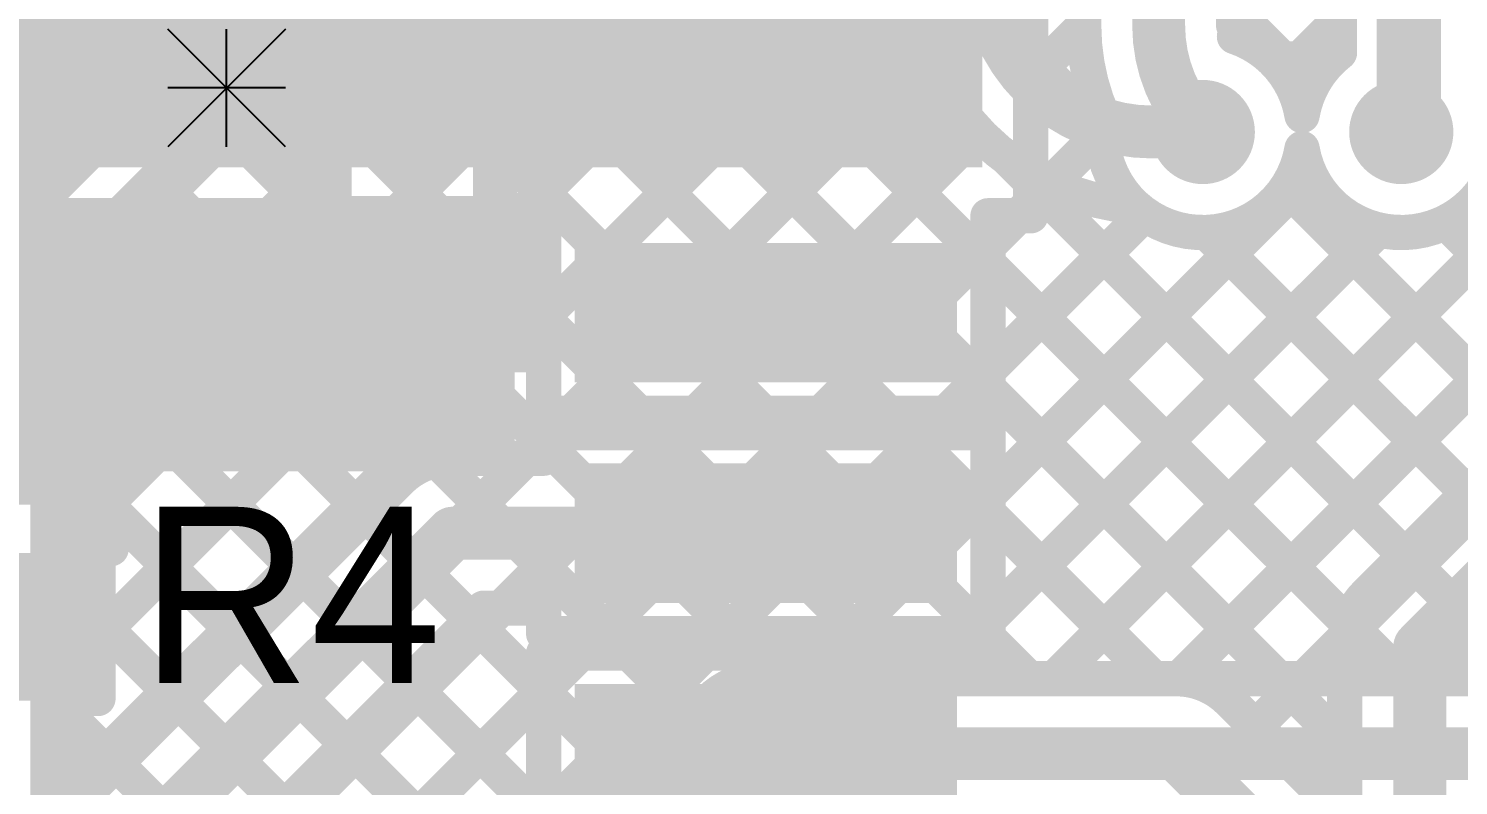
# Model space of a CAD drawing. Header units: millimetres. Extents: x 1.22 to 4.12, y 1.17 to 3.21.
# Drawn here: x 1.9058 to 2.23, y 2.4818 to 2.6535 of the extents above; entities that cross this region are included whole.
import ezdxf

# ---------------------------------------------------------------- set-up
doc = ezdxf.new("R2010")
doc.units = ezdxf.units.MM
doc.header["$MEASUREMENT"] = 0
for name, color, linetype in [('BottomLayer', 5, 'Continuous'), ('MultiLayer', 9, 'Continuous'), ('TopLayer', 1, 'Continuous'), ('TopOverlay', 2, 'Continuous'), ('TopPaste', 8, 'Continuous'), ('TopSolder', 216, 'Continuous'), ('ViaHoleLayer', 16, 'Continuous')]:
    doc.layers.add(name, color=color, linetype=linetype)

# ---------------------------------------------------------------- blocks, each defined once
blk = doc.blocks.new('ATTINY1616_SFR_19')
at = {"layer": 'TopLayer'}
for points in [[(-0.22244, 0.21319), (-0.1437, 0.21319), (-0.22244, 0.23681), (-0.1437, 0.23681)], [(-0.22244, 0.16319), (-0.1437, 0.16319), (-0.22244, 0.18681), (-0.1437, 0.18681)], [(-0.22244, 0.11319), (-0.1437, 0.11319), (-0.22244, 0.13681), (-0.1437, 0.13681)], [(-0.22244, 0.06319), (-0.1437, 0.06319), (-0.22244, 0.08681), (-0.1437, 0.08681)]]:
    blk.add_solid(points, dxfattribs=at)
at = {"layer": 'TopPaste'}
for points in [[(-0.22244, 0.21319), (-0.1437, 0.21319), (-0.22244, 0.23681), (-0.1437, 0.23681)], [(-0.22244, 0.16319), (-0.1437, 0.16319), (-0.22244, 0.18681), (-0.1437, 0.18681)], [(-0.22244, 0.11319), (-0.1437, 0.11319), (-0.22244, 0.13681), (-0.1437, 0.13681)], [(-0.22244, 0.06319), (-0.1437, 0.06319), (-0.22244, 0.08681), (-0.1437, 0.08681)]]:
    blk.add_solid(points, dxfattribs=at)
at = {"layer": 'TopSolder'}
for points in [[(-0.22644, 0.20919), (-0.1397, 0.20919), (-0.22644, 0.24081), (-0.1397, 0.24081)], [(-0.22644, 0.15919), (-0.1397, 0.15919), (-0.22644, 0.19081), (-0.1397, 0.19081)], [(-0.22644, 0.10919), (-0.1397, 0.10919), (-0.22644, 0.14081), (-0.1397, 0.14081)], [(-0.22644, 0.05919), (-0.1397, 0.05919), (-0.22644, 0.09081), (-0.1397, 0.09081)]]:
    blk.add_solid(points, dxfattribs=at)
blk = doc.blocks.new('R__0402_31')
at = {"layer": 'TopLayer'}
for points in [[(-0.0095, -0.0125), (-0.0095, 0.0125), (-0.0275, -0.0125), (-0.0275, 0.0125)], [(0.0275, -0.0125), (0.0275, 0.0125), (0.0095, -0.0125), (0.0095, 0.0125)]]:
    blk.add_solid(points, dxfattribs=at)
at = {"layer": 'TopOverlay', "const_width": 0.01}
for points in [[(-0.034, -0.019), (-0.034, 0.019)], [(0.034, 0.019), (-0.034, 0.019)], [(0.034, -0.019), (0.034, 0.019)], [(0.034, -0.019), (-0.034, -0.019)]]:
    blk.add_lwpolyline(points, dxfattribs=at)
at = {"layer": 'TopOverlay', "const_width": 0.005}
for points in [[(-0.0365, 0.019, 1), (-0.0315, 0.019, 1)], [(-0.0365, 0.019, 1), (-0.0315, 0.019, 1)], [(0.0315, 0.019, 1), (0.0365, 0.019, 1)], [(0.0315, 0.019, 1), (0.0365, 0.019, 1)], [(-0.0365, -0.019, 1), (-0.0315, -0.019, 1)], [(-0.0365, -0.019, 1), (-0.0315, -0.019, 1)], [(0.0315, -0.019, 1), (0.0365, -0.019, 1)], [(0.0315, -0.019, 1), (0.0365, -0.019, 1)]]:
    blk.add_lwpolyline(points, format="xyb", close=True, dxfattribs=at)
at = {"layer": 'TopPaste'}
for points in [[(-0.0095, -0.0125), (-0.0095, 0.0125), (-0.0275, -0.0125), (-0.0275, 0.0125)], [(0.0275, -0.0125), (0.0275, 0.0125), (0.0095, -0.0125), (0.0095, 0.0125)]]:
    blk.add_solid(points, dxfattribs=at)
at = {"layer": 'TopSolder'}
for points in [[(-0.0055, -0.0165), (-0.0055, 0.0165), (-0.0315, -0.0165), (-0.0315, 0.0165)], [(0.0315, -0.0165), (0.0315, 0.0165), (0.0055, -0.0165), (0.0055, 0.0165)]]:
    blk.add_solid(points, dxfattribs=at)
blk = doc.blocks.new('C__0402_37')
at = {"layer": 'TopLayer'}
for points in [[(-0.0095, -0.0125), (-0.0095, 0.0125), (-0.0275, -0.0125), (-0.0275, 0.0125)], [(0.0275, -0.0125), (0.0275, 0.0125), (0.0095, -0.0125), (0.0095, 0.0125)]]:
    blk.add_solid(points, dxfattribs=at)
at = {"layer": 'TopOverlay', "const_width": 0.01}
for points in [[(0.034, 0.0185), (-0.034, 0.0185)], [(-0.034, -0.019), (-0.034, 0.0185)], [(0.034, -0.019), (0.034, 0.0185)], [(0.034, -0.019), (-0.034, -0.019)]]:
    blk.add_lwpolyline(points, dxfattribs=at)
at = {"layer": 'TopOverlay', "const_width": 0.005}
for points in [[(-0.0365, 0.0185, 1), (-0.0315, 0.0185, 1)], [(-0.0365, 0.0185, 1), (-0.0315, 0.0185, 1)], [(0.0315, 0.0185, 1), (0.0365, 0.0185, 1)], [(0.0315, 0.0185, 1), (0.0365, 0.0185, 1)], [(-0.0365, -0.019, 1), (-0.0315, -0.019, 1)], [(-0.0365, -0.019, 1), (-0.0315, -0.019, 1)], [(0.0315, -0.019, 1), (0.0365, -0.019, 1)], [(0.0315, -0.019, 1), (0.0365, -0.019, 1)]]:
    blk.add_lwpolyline(points, format="xyb", close=True, dxfattribs=at)
at = {"layer": 'TopPaste'}
for points in [[(-0.0095, -0.0125), (-0.0095, 0.0125), (-0.0275, -0.0125), (-0.0275, 0.0125)], [(0.0275, -0.0125), (0.0275, 0.0125), (0.0095, -0.0125), (0.0095, 0.0125)]]:
    blk.add_solid(points, dxfattribs=at)
at = {"layer": 'TopSolder'}
for points in [[(-0.0055, -0.0165), (-0.0055, 0.0165), (-0.0315, -0.0165), (-0.0315, 0.0165)], [(0.0315, -0.0165), (0.0315, 0.0165), (0.0055, -0.0165), (0.0055, 0.0165)]]:
    blk.add_solid(points, dxfattribs=at)

msp = doc.modelspace()

# ---------------------------------------------------------------- linework, layer by layer
at = {"layer": 'BottomLayer'}
for points, const_width in [([(2.21739, 2.63095), (2.21739, 2.69697)], 0.012), ([(1.91019, 2.56072), (1.99606, 2.6466)], 0.008), ([(1.91019, 2.53244), (2.02434, 2.6466)], 0.008), ([(1.91019, 2.50416), (2.05263, 2.6466)], 0.008), ([(1.91019, 2.58901), (1.96778, 2.6466)], 0.008), ([(1.91019, 2.47587), (2.08091, 2.6466)], 0.008), ([(1.91019, 2.44759), (2.1092, 2.6466)], 0.008), ([(1.93897, 2.6466), (1.95443, 2.6466)], 0.008), ([(1.95443, 2.6466), (1.96068, 2.6466)], 0.008), ([(1.95443, 2.6466), (1.96068, 2.6466)], 0.008), ([(1.96068, 2.6466), (2.00167, 2.6466)], 0.008), ([(1.96374, 2.6466), (2.10434, 2.506)], 0.008), ([(1.99202, 2.6466), (2.13262, 2.506)], 0.008), ([(2.00167, 2.6466), (2.00792, 2.6466)], 0.008), ([(2.00167, 2.6466), (2.00792, 2.6466)], 0.008), ([(2.00792, 2.6466), (2.04891, 2.6466)], 0.008), ([(2.02031, 2.6466), (2.16091, 2.506)], 0.008), ([(2.04859, 2.6466), (2.18919, 2.506)], 0.008), ([(2.04891, 2.6466), (2.05517, 2.6466)], 0.008), ([(2.04891, 2.6466), (2.05517, 2.6466)], 0.008), ([(2.05517, 2.6466), (2.09616, 2.6466)], 0.008), ([(2.07688, 2.6466), (2.21747, 2.506)], 0.008), ([(2.09616, 2.6466), (2.10241, 2.6466)], 0.008), ([(2.09616, 2.6466), (2.10241, 2.6466)], 0.008), ([(2.10241, 2.6466), (2.11016, 2.6466)], 0.008), ([(2.10516, 2.6466), (2.11682, 2.63494)], 0.008), ([(2.19001, 2.6466), (2.19653, 2.64008)], 0.008), ([(2.19062, 2.64317), (2.19405, 2.6466)], 0.008), ([(2.19065, 2.6466), (2.1969, 2.6466)], 0.008), ([(2.19065, 2.6466), (2.1969, 2.6466)], 0.008), ([(2.19487, 2.506), (2.33547, 2.6466)], 0.008), ([(2.1969, 2.6466), (2.20039, 2.6466)], 0.008), ([(2.22316, 2.506), (2.36376, 2.6466)], 0.008), ([(1.88669, 2.60469), (1.918, 2.636)], 0.025), ([(1.94094, 2.64112), (2.07605, 2.506)], 0.008), ([(2.16056, 2.63), (2.172, 2.63)], 0.012), ([(1.91019, 2.4193), (2.12093, 2.63005)], 0.008), ([(2.12792, 2.62384), (2.24576, 2.506)], 0.008), ([(1.91019, 2.59495), (1.93462, 2.61938)], 0.008), ([(1.9345, 2.61927), (2.05647, 2.4973)], 0.008), ([(2.08174, 2.506), (2.19625, 2.62052)], 0.008), ([(1.91019, 2.39102), (2.13735, 2.61818)], 0.008), ([(2.19098, 2.61735), (2.31664, 2.49168)], 0.008), ([(2.1383, 2.506), (2.24738, 2.61508)], 0.008), ([(1.91019, 2.36273), (2.15883, 2.61138)], 0.008), ([(2.22708, 2.60954), (2.33078, 2.50583)], 0.008), ([(2.11002, 2.506), (2.21181, 2.60779)], 0.008), ([(2.16659, 2.506), (2.26803, 2.60744)], 0.008), ([(2.17284, 2.6072), (2.27069, 2.50935)], 0.008), ([(1.92036, 2.60513), (2.04233, 2.48316)], 0.008), ([(1.91019, 2.35923), (1.91019, 2.59495)], 0.008), ([(1.91019, 2.58701), (2.02818, 2.46902)], 0.008), ([(1.91019, 2.55873), (2.01404, 2.45487)], 0.008), ([(1.91019, 2.53045), (1.9999, 2.44073)], 0.008), ([(2.07221, 2.506), (2.26579, 2.506)], 0.008), ([(1.91019, 2.50216), (1.98576, 2.42659)], 0.008), ([(1.92473, 2.36557), (2.06017, 2.501)], 0.008), ([(1.926, 2.34279), (2.07221, 2.489)], 0.012), ([(2.07221, 2.489), (2.281, 2.489)], 0.012)]:
    msp.add_lwpolyline(points, dxfattribs=dict(at, const_width=const_width))
for points, const_width in [([(2.134, 2.641, -0.198912), (2.12291, 2.66778)], 0.012), ([(1.93897, 2.6466, -0.117508), (1.9415, 2.636)], 0.008), ([(2.12198, 2.62898, -0.097573), (2.11016, 2.6466)], 0.008), ([(2.18765, 2.6466, -0.163837), (2.1945, 2.63375)], 0.008), ([(2.1945, 2.63375, -0.148608), (2.20039, 2.64564)], 0.008), ([(2.16056, 2.63, -0.198912), (2.134, 2.641)], 0.012), ([(1.9415, 2.636, -0.198912), (1.93462, 2.61938)], 0.008), ([(2.21739, 2.63095, -0.198912), (2.217, 2.63)], 0.012), ([(2.15663, 2.61314, -0.180275), (2.12198, 2.62898)], 0.008), ([(2.23981, 2.63, -0.920579), (2.1945, 2.62625)], 0.008), ([(2.1945, 2.62625, -0.594204), (2.15663, 2.61314)], 0.008), ([(2.06017, 2.501, -0.199327), (2.07221, 2.506)], 0.008), ([(2.06019, 2.50102, -0.198912), (2.07221, 2.506)], 0.008)]:
    msp.add_lwpolyline(points, format="xyb", dxfattribs=dict(at, const_width=const_width))
for points, const_width in [([(1.93697, 2.6466, 1), (1.94097, 2.6466, 1)], 0.004), ([(1.93697, 2.6466, 1), (1.94097, 2.6466, 1)], 0.004), ([(1.95243, 2.6466, 1), (1.95643, 2.6466, 1)], 0.004), ([(1.95243, 2.6466, 1), (1.95643, 2.6466, 1)], 0.004), ([(1.95243, 2.6466, 1), (1.95643, 2.6466, 1)], 0.004), ([(1.95868, 2.6466, 1), (1.96268, 2.6466, 1)], 0.004), ([(1.95868, 2.6466, 1), (1.96268, 2.6466, 1)], 0.004), ([(1.95868, 2.6466, 1), (1.96268, 2.6466, 1)], 0.004), ([(1.96174, 2.6466, 1), (1.96574, 2.6466, 1)], 0.004), ([(1.96578, 2.6466, 1), (1.96978, 2.6466, 1)], 0.004), ([(1.99002, 2.6466, 1), (1.99402, 2.6466, 1)], 0.004), ([(1.99406, 2.6466, 1), (1.99806, 2.6466, 1)], 0.004), ([(1.99967, 2.6466, 1), (2.00367, 2.6466, 1)], 0.004), ([(1.99967, 2.6466, 1), (2.00367, 2.6466, 1)], 0.004), ([(1.99967, 2.6466, 1), (2.00367, 2.6466, 1)], 0.004), ([(2.00592, 2.6466, 1), (2.00992, 2.6466, 1)], 0.004), ([(2.00592, 2.6466, 1), (2.00992, 2.6466, 1)], 0.004), ([(2.00592, 2.6466, 1), (2.00992, 2.6466, 1)], 0.004), ([(2.01831, 2.6466, 1), (2.02231, 2.6466, 1)], 0.004), ([(2.02234, 2.6466, 1), (2.02634, 2.6466, 1)], 0.004), ([(2.04659, 2.6466, 1), (2.05059, 2.6466, 1)], 0.004), ([(2.04691, 2.6466, 1), (2.05091, 2.6466, 1)], 0.004), ([(2.04691, 2.6466, 1), (2.05091, 2.6466, 1)], 0.004), ([(2.04691, 2.6466, 1), (2.05091, 2.6466, 1)], 0.004), ([(2.05063, 2.6466, 1), (2.05463, 2.6466, 1)], 0.004), ([(2.05317, 2.6466, 1), (2.05717, 2.6466, 1)], 0.004), ([(2.05317, 2.6466, 1), (2.05717, 2.6466, 1)], 0.004), ([(2.05317, 2.6466, 1), (2.05717, 2.6466, 1)], 0.004), ([(2.07488, 2.6466, 1), (2.07888, 2.6466, 1)], 0.004), ([(2.07891, 2.6466, 1), (2.08291, 2.6466, 1)], 0.004), ([(2.09416, 2.6466, 1), (2.09816, 2.6466, 1)], 0.004), ([(2.09416, 2.6466, 1), (2.09816, 2.6466, 1)], 0.004), ([(2.09416, 2.6466, 1), (2.09816, 2.6466, 1)], 0.004), ([(2.10041, 2.6466, 1), (2.10441, 2.6466, 1)], 0.004), ([(2.10041, 2.6466, 1), (2.10441, 2.6466, 1)], 0.004), ([(2.10041, 2.6466, 1), (2.10441, 2.6466, 1)], 0.004), ([(2.10316, 2.6466, 1), (2.10716, 2.6466, 1)], 0.004), ([(2.1072, 2.6466, 1), (2.1112, 2.6466, 1)], 0.004), ([(2.10816, 2.6466, 1), (2.11216, 2.6466, 1)], 0.004), ([(2.10816, 2.6466, 1), (2.11216, 2.6466, 1)], 0.004), ([(2.18565, 2.6466, 1), (2.18965, 2.6466, 1)], 0.004), ([(2.18801, 2.6466, 1), (2.19201, 2.6466, 1)], 0.004), ([(2.18865, 2.6466, 1), (2.19265, 2.6466, 1)], 0.004), ([(2.18865, 2.6466, 1), (2.19265, 2.6466, 1)], 0.004), ([(2.19205, 2.6466, 1), (2.19605, 2.6466, 1)], 0.004), ([(2.1949, 2.6466, 1), (2.1989, 2.6466, 1)], 0.004), ([(2.1949, 2.6466, 1), (2.1989, 2.6466, 1)], 0.004), ([(2.1949, 2.6466, 1), (2.1989, 2.6466, 1)], 0.004), ([(2.19839, 2.6466, 1), (2.20239, 2.6466, 1)], 0.004), ([(2.19839, 2.64564, 1), (2.20239, 2.64564, 1)], 0.004), ([(1.91175, 2.636, 1), (1.92425, 2.636, 1)], 0.0125), ([(1.91209, 2.636, 1), (1.92391, 2.636, 1)], 0.01181), ([(2.131, 2.641, 1), (2.137, 2.641, 1)], 0.006), ([(2.131, 2.641, 1), (2.137, 2.641, 1)], 0.006), ([(2.18862, 2.64317, 1), (2.19262, 2.64317, 1)], 0.004), ([(1.93894, 2.64112, 1), (1.94294, 2.64112, 1)], 0.004), ([(2.19453, 2.64008, 1), (2.19853, 2.64008, 1)], 0.004), ([(1.9395, 2.636, 1), (1.9435, 2.636, 1)], 0.004), ([(1.9395, 2.636, 1), (1.9435, 2.636, 1)], 0.004), ([(2.11482, 2.63494, 1), (2.11882, 2.63494, 1)], 0.004), ([(2.16609, 2.63, 1), (2.17791, 2.63, 1)], 0.01181), ([(2.21109, 2.63, 1), (2.22291, 2.63, 1)], 0.01181), ([(2.15756, 2.63, 1), (2.16356, 2.63, 1)], 0.006), ([(2.15756, 2.63, 1), (2.16356, 2.63, 1)], 0.006), ([(2.169, 2.63, 1), (2.175, 2.63, 1)], 0.006), ([(2.1925, 2.63375, 1), (2.1965, 2.63375, 1)], 0.004), ([(2.1925, 2.63375, 1), (2.1965, 2.63375, 1)], 0.004), ([(2.214, 2.63, 1), (2.22, 2.63, 1)], 0.006), ([(2.21439, 2.63095, 1), (2.22039, 2.63095, 1)], 0.006), ([(2.21439, 2.63095, 1), (2.22039, 2.63095, 1)], 0.006), ([(2.11893, 2.63005, 1), (2.12293, 2.63005, 1)], 0.004), ([(2.11998, 2.62898, 1), (2.12398, 2.62898, 1)], 0.004), ([(2.11998, 2.62898, 1), (2.12398, 2.62898, 1)], 0.004), ([(2.1925, 2.62625, 1), (2.1965, 2.62625, 1)], 0.004), ([(2.1925, 2.62625, 1), (2.1965, 2.62625, 1)], 0.004), ([(2.12592, 2.62384, 1), (2.12992, 2.62384, 1)], 0.004), ([(1.9325, 2.61927, 1), (1.9365, 2.61927, 1)], 0.004), ([(1.93262, 2.61938, 1), (1.93662, 2.61938, 1)], 0.004), ([(1.93262, 2.61938, 1), (1.93662, 2.61938, 1)], 0.004), ([(2.19425, 2.62052, 1), (2.19825, 2.62052, 1)], 0.004), ([(2.13535, 2.61818, 1), (2.13935, 2.61818, 1)], 0.004), ([(2.18898, 2.61735, 1), (2.19298, 2.61735, 1)], 0.004), ([(2.15463, 2.61314, 1), (2.15863, 2.61314, 1)], 0.004), ([(2.15463, 2.61314, 1), (2.15863, 2.61314, 1)], 0.004), ([(2.15683, 2.61138, 1), (2.16083, 2.61138, 1)], 0.004), ([(2.22508, 2.60954, 1), (2.22908, 2.60954, 1)], 0.004), ([(2.17084, 2.6072, 1), (2.17484, 2.6072, 1)], 0.004), ([(2.20981, 2.60779, 1), (2.21381, 2.60779, 1)], 0.004), ([(1.91836, 2.60513, 1), (1.92236, 2.60513, 1)], 0.004), ([(1.90819, 2.59495, 1), (1.91219, 2.59495, 1)], 0.004), ([(1.90819, 2.59495, 1), (1.91219, 2.59495, 1)], 0.004), ([(1.90819, 2.58901, 1), (1.91219, 2.58901, 1)], 0.004), ([(1.90819, 2.58701, 1), (1.91219, 2.58701, 1)], 0.004), ([(1.90819, 2.56072, 1), (1.91219, 2.56072, 1)], 0.004), ([(1.90819, 2.55873, 1), (1.91219, 2.55873, 1)], 0.004), ([(1.90819, 2.53244, 1), (1.91219, 2.53244, 1)], 0.004), ([(1.90819, 2.53045, 1), (1.91219, 2.53045, 1)], 0.004), ([(2.07021, 2.506, 1), (2.07421, 2.506, 1)], 0.004), ([(2.07021, 2.506, 1), (2.07421, 2.506, 1)], 0.004), ([(2.07021, 2.506, 1), (2.07421, 2.506, 1)], 0.004), ([(2.07405, 2.506, 1), (2.07805, 2.506, 1)], 0.004), ([(2.07974, 2.506, 1), (2.08374, 2.506, 1)], 0.004), ([(2.10234, 2.506, 1), (2.10634, 2.506, 1)], 0.004), ([(2.10802, 2.506, 1), (2.11202, 2.506, 1)], 0.004), ([(2.13062, 2.506, 1), (2.13462, 2.506, 1)], 0.004), ([(2.1363, 2.506, 1), (2.1403, 2.506, 1)], 0.004), ([(2.15891, 2.506, 1), (2.16291, 2.506, 1)], 0.004), ([(2.16459, 2.506, 1), (2.16859, 2.506, 1)], 0.004), ([(2.18719, 2.506, 1), (2.19119, 2.506, 1)], 0.004), ([(2.19287, 2.506, 1), (2.19687, 2.506, 1)], 0.004), ([(2.21547, 2.506, 1), (2.21947, 2.506, 1)], 0.004), ([(2.22116, 2.506, 1), (2.22516, 2.506, 1)], 0.004), ([(1.90819, 2.50416, 1), (1.91219, 2.50416, 1)], 0.004), ([(1.90819, 2.50216, 1), (1.91219, 2.50216, 1)], 0.004), ([(2.05817, 2.501, 1), (2.06217, 2.501, 1)], 0.004), ([(2.05817, 2.501, 1), (2.06217, 2.501, 1)], 0.004), ([(2.05819, 2.50102, 1), (2.06219, 2.50102, 1)], 0.004), ([(2.05447, 2.4973, 1), (2.05847, 2.4973, 1)], 0.004), ([(2.06921, 2.489, 1), (2.07521, 2.489, 1)], 0.006), ([(2.06921, 2.489, 1), (2.07521, 2.489, 1)], 0.006), ([(2.04033, 2.48316, 1), (2.04433, 2.48316, 1)], 0.004)]:
    msp.add_lwpolyline(points, format="xyb", close=True, dxfattribs=dict(at, const_width=const_width))
at = {"layer": 'MultiLayer', "const_width": 0.01181}
for points in [[(1.91209, 2.636, 1), (1.92391, 2.636, 1)], [(2.16609, 2.63, 1), (2.17791, 2.63, 1)], [(2.21109, 2.63, 1), (2.22291, 2.63, 1)]]:
    msp.add_lwpolyline(points, format="xyb", close=True, dxfattribs=at)
at = {"layer": 'TopLayer'}
for points, const_width in [([(2.162, 2.65414), (2.162, 2.71078)], 0.012), ([(2.22, 2.63724), (2.22, 2.71078)], 0.012), ([(2.145, 2.65414), (2.145, 2.68228)], 0.008), ([(2.179, 2.65414), (2.179, 2.68228)], 0.008), ([(2.203, 2.64801), (2.203, 2.68228)], 0.008), ([(2.133, 2.611), (2.133, 2.679)], 0.008), ([(2.179, 2.65761), (2.19653, 2.64008)], 0.008), ([(2.19062, 2.64317), (2.203, 2.65555)], 0.008), ([(2.133, 2.64212), (2.145, 2.65412)], 0.008), ([(1.993, 2.6395), (1.9935, 2.639)], 0.025), ([(1.9935, 2.639), (2.07293, 2.639)], 0.025), ([(2.133, 2.64704), (2.1492, 2.63084)], 0.008), ([(2.133, 2.61383), (2.14919, 2.63002)], 0.008), ([(2.1233, 2.54756), (2.19625, 2.62052)], 0.008), ([(2.133, 2.61876), (2.21786, 2.5339)], 0.008), ([(2.19098, 2.61735), (2.24614, 2.56218)], 0.008), ([(2.13017, 2.611), (2.133, 2.61383)], 0.008), ([(2.1383, 2.506), (2.24738, 2.61508)], 0.008), ([(1.8745, 2.58161), (1.90389, 2.611)], 0.008), ([(1.885, 2.611), (1.9665, 2.611)], 0.008), ([(1.8862, 2.611), (1.9157, 2.5815)], 0.008), ([(1.90268, 2.5815), (1.93218, 2.611)], 0.008), ([(1.91448, 2.611), (1.98218, 2.54331)], 0.008), ([(1.9245, 2.57504), (1.96046, 2.611)], 0.008), ([(1.94277, 2.611), (1.9665, 2.58727)], 0.008), ([(1.9665, 2.5795), (1.9665, 2.611)], 0.008), ([(2.0195, 2.611), (2.02256, 2.611)], 0.008), ([(2.0195, 2.5795), (2.0195, 2.611)], 0.008), ([(2.02256, 2.56619), (2.02256, 2.611)], 0.008), ([(2.1233, 2.57585), (2.15883, 2.61138)], 0.008), ([(2.1233, 2.611), (2.133, 2.611)], 0.008), ([(2.1233, 2.60413), (2.13017, 2.611)], 0.008), ([(2.1233, 2.56619), (2.1233, 2.611)], 0.008), ([(2.22708, 2.60954), (2.24764, 2.58897)], 0.008), ([(2.1233, 2.51928), (2.21181, 2.60779)], 0.008), ([(2.17284, 2.6072), (2.232, 2.54804)], 0.008), ([(1.9705, 2.6025), (1.993, 2.6025)], 0.01), ([(1.993, 2.6025), (2.0155, 2.6025)], 0.01), ([(1.993, 2.5835), (1.993, 2.6025)], 0.01), ([(2.1233, 2.60017), (2.20502, 2.51845)], 0.008), ([(2.0195, 2.59084), (2.02256, 2.58778)], 0.008), ([(1.9245, 2.54675), (1.9665, 2.58875)], 0.008), ([(1.9665, 2.58727), (1.97427, 2.5795)], 0.008), ([(2.0195, 2.58519), (2.02256, 2.58825)], 0.008), ([(2.16658, 2.50599), (2.24764, 2.58705)], 0.008), ([(1.914, 2.576), (1.933, 2.576)], 0.025), ([(2.01381, 2.5795), (2.0195, 2.58519)], 0.008), ([(1.8745, 2.5815), (1.9245, 2.5815)], 0.008), ([(1.9245, 2.5355), (1.9245, 2.5815)], 0.008), ([(1.915, 2.48069), (2.01381, 2.5795)], 0.008), ([(1.9215, 2.51547), (1.98553, 2.5795)], 0.008), ([(1.9665, 2.5795), (2.0195, 2.5795)], 0.008), ([(1.97427, 2.5795), (1.99818, 2.55559)], 0.008), ([(2.00255, 2.5795), (2.02256, 2.55949)], 0.008), ([(1.9245, 2.5727), (1.96803, 2.52916)], 0.008), ([(2.1233, 2.57189), (2.20419, 2.491)], 0.008), ([(2.02256, 2.56619), (2.1233, 2.56619)], 0.008), ([(2.02441, 2.56181), (2.02879, 2.56619)], 0.008), ([(2.04415, 2.56619), (2.04853, 2.56181)], 0.008), ([(2.05269, 2.56181), (2.05707, 2.56619)], 0.008), ([(2.07243, 2.56619), (2.07681, 2.56181)], 0.008), ([(2.08098, 2.56181), (2.08536, 2.56619)], 0.008), ([(2.10072, 2.56619), (2.10509, 2.56181)], 0.008), ([(2.10926, 2.56181), (2.11364, 2.56619)], 0.008), ([(2.20919, 2.52523), (2.24764, 2.56368)], 0.008), ([(2.02256, 2.56181), (2.1233, 2.56181)], 0.008), ([(2.02256, 2.556), (2.02256, 2.56181)], 0.008), ([(2.1233, 2.51619), (2.1233, 2.56181)], 0.008), ([(1.898, 2.5585), (1.9205, 2.5585)], 0.01), ([(2.0186, 2.556), (2.02256, 2.55996)], 0.008), ([(2.22119, 2.51319), (2.26464, 2.55664)], 0.012), ([(2.00191, 2.556), (2.02256, 2.556)], 0.008), ([(1.915, 2.47613), (1.98987, 2.551)], 0.008), ([(1.9245, 2.54442), (1.95389, 2.51502)], 0.008), ([(1.726, 2.26309), (2.00191, 2.539)], 0.012), ([(2.00191, 2.539), (2.07293, 2.539)], 0.012), ([(2.1233, 2.54361), (2.16091, 2.506)], 0.008), ([(1.9215, 2.5015), (1.9215, 2.5355)], 0.008), ([(1.85042, 2.36347), (2.00895, 2.522)], 0.008), ([(1.92302, 2.43214), (2.01288, 2.522)], 0.008), ([(2.00895, 2.522), (2.02256, 2.522)], 0.008), ([(2.02256, 2.51619), (2.02256, 2.522)], 0.008), ([(1.9215, 2.51913), (1.93975, 2.50088)], 0.008), ([(2.00622, 2.51927), (2.02256, 2.50292)], 0.008), ([(2.12021, 2.51619), (2.1233, 2.51928)], 0.008), ([(2.02256, 2.51619), (2.1233, 2.51619)], 0.008), ([(2.03098, 2.51181), (2.03536, 2.51619)], 0.008), ([(2.03758, 2.51619), (2.04196, 2.51181)], 0.008), ([(2.05926, 2.51181), (2.06364, 2.51619)], 0.008), ([(2.06586, 2.51619), (2.07024, 2.51181)], 0.008), ([(2.08755, 2.51181), (2.09192, 2.51619)], 0.008), ([(2.09415, 2.51619), (2.09853, 2.51181)], 0.008), ([(2.11583, 2.51181), (2.12021, 2.51619)], 0.008), ([(2.12243, 2.51619), (2.13262, 2.506)], 0.008), ([(2.18396, 2.49508), (2.20434, 2.51547)], 0.008), ([(2.22119, 1.92781), (2.22119, 2.51319)], 0.012), ([(2.02256, 2.51181), (2.1233, 2.51181)], 0.008), ([(2.02256, 2.46619), (2.02256, 2.51181)], 0.008), ([(2.1233, 2.506), (2.1233, 2.51181)], 0.008), ([(2.20419, 2.47485), (2.20419, 2.51319)], 0.008), ([(2.1233, 2.506), (2.166, 2.506)], 0.008), ([(1.95131, 2.43214), (2.02256, 2.50339)], 0.008), ([(1.99208, 2.50512), (2.02256, 2.47464)], 0.008), ([(1.915, 2.5015), (1.9215, 2.5015)], 0.008), ([(1.915, 2.47613), (1.915, 2.5015)], 0.008), ([(2.17804, 2.501), (2.20419, 2.47485)], 0.008), ([(1.915, 2.49735), (1.92561, 2.48674)], 0.008), ([(1.97793, 2.49098), (2.02256, 2.44636)], 0.008), ([(2.07293, 2.489), (2.166, 2.489)], 0.012), ([(2.166, 2.489), (2.201, 2.454)], 0.012), ([(2.1981, 2.48094), (2.20419, 2.48703)], 0.008)]:
    msp.add_lwpolyline(points, dxfattribs=dict(at, const_width=const_width))
for points, const_width in [([(2.159, 2.65414, 1), (2.165, 2.65414, 1)], 0.006), ([(2.159, 2.65414, 1), (2.165, 2.65414, 1)], 0.006), ([(2.201, 2.65555, 1), (2.205, 2.65555, 1)], 0.004), ([(2.143, 2.65414, 1), (2.147, 2.65414, 1)], 0.004), ([(2.143, 2.65414, 1), (2.147, 2.65414, 1)], 0.004), ([(2.143, 2.65412, 1), (2.147, 2.65412, 1)], 0.004), ([(2.177, 2.65414, 1), (2.181, 2.65414, 1)], 0.004), ([(2.17718, 2.65165, 1), (2.18118, 2.65165, 1)], 0.004), ([(1.98675, 2.6395, 1), (1.99925, 2.6395, 1)], 0.0125), ([(2.201, 2.64801, 1), (2.205, 2.64801, 1)], 0.004), ([(2.201, 2.64801, 1), (2.205, 2.64801, 1)], 0.004), ([(1.98725, 2.639, 1), (1.99975, 2.639, 1)], 0.0125), ([(1.98725, 2.639, 1), (1.99975, 2.639, 1)], 0.0125), ([(2.06668, 2.639, 1), (2.07918, 2.639, 1)], 0.0125), ([(2.131, 2.64704, 1), (2.135, 2.64704, 1)], 0.004), ([(1.91209, 2.636, 1), (1.92391, 2.636, 1)], 0.01181), ([(2.131, 2.64212, 1), (2.135, 2.64212, 1)], 0.004), ([(2.18862, 2.64317, 1), (2.19262, 2.64317, 1)], 0.004), ([(2.19453, 2.64008, 1), (2.19853, 2.64008, 1)], 0.004), ([(2.217, 2.63724, 1), (2.223, 2.63724, 1)], 0.006), ([(2.217, 2.63724, 1), (2.223, 2.63724, 1)], 0.006), ([(2.16609, 2.63, 1), (2.17791, 2.63, 1)], 0.01181), ([(2.21109, 2.63, 1), (2.22291, 2.63, 1)], 0.01181), ([(2.14743, 2.63332, 1), (2.15143, 2.63332, 1)], 0.004), ([(2.14743, 2.63332, 1), (2.15143, 2.63332, 1)], 0.004), ([(2.169, 2.63, 1), (2.175, 2.63, 1)], 0.006), ([(2.1925, 2.63375, 1), (2.1965, 2.63375, 1)], 0.004), ([(2.1925, 2.63375, 1), (2.1965, 2.63375, 1)], 0.004), ([(2.214, 2.63, 1), (2.22, 2.63, 1)], 0.006), ([(2.14719, 2.63002, 1), (2.15119, 2.63002, 1)], 0.004), ([(2.1472, 2.63084, 1), (2.1512, 2.63084, 1)], 0.004), ([(2.1925, 2.62625, 1), (2.1965, 2.62625, 1)], 0.004), ([(2.1925, 2.62625, 1), (2.1965, 2.62625, 1)], 0.004), ([(2.131, 2.61876, 1), (2.135, 2.61876, 1)], 0.004), ([(2.19425, 2.62052, 1), (2.19825, 2.62052, 1)], 0.004), ([(2.18898, 2.61735, 1), (2.19298, 2.61735, 1)], 0.004), ([(2.131, 2.61383, 1), (2.135, 2.61383, 1)], 0.004), ([(2.131, 2.61383, 1), (2.135, 2.61383, 1)], 0.004), ([(1.90189, 2.611, 1), (1.90589, 2.611, 1)], 0.004), ([(1.91248, 2.611, 1), (1.91648, 2.611, 1)], 0.004), ([(1.93018, 2.611, 1), (1.93418, 2.611, 1)], 0.004), ([(1.94077, 2.611, 1), (1.94477, 2.611, 1)], 0.004), ([(1.95846, 2.611, 1), (1.96246, 2.611, 1)], 0.004), ([(1.9645, 2.611, 1), (1.9685, 2.611, 1)], 0.004), ([(1.9645, 2.611, 1), (1.9685, 2.611, 1)], 0.004), ([(2.0175, 2.611, 1), (2.0215, 2.611, 1)], 0.004), ([(2.0175, 2.611, 1), (2.0215, 2.611, 1)], 0.004), ([(2.02056, 2.611, 1), (2.02456, 2.611, 1)], 0.004), ([(2.02056, 2.611, 1), (2.02456, 2.611, 1)], 0.004), ([(2.1213, 2.611, 1), (2.1253, 2.611, 1)], 0.004), ([(2.1213, 2.611, 1), (2.1253, 2.611, 1)], 0.004), ([(2.12817, 2.611, 1), (2.13217, 2.611, 1)], 0.004), ([(2.12817, 2.611, 1), (2.13217, 2.611, 1)], 0.004), ([(2.131, 2.611, 1), (2.135, 2.611, 1)], 0.004), ([(2.131, 2.611, 1), (2.135, 2.611, 1)], 0.004), ([(2.15683, 2.61138, 1), (2.16083, 2.61138, 1)], 0.004), ([(2.22508, 2.60954, 1), (2.22908, 2.60954, 1)], 0.004), ([(2.17084, 2.6072, 1), (2.17484, 2.6072, 1)], 0.004), ([(2.20981, 2.60779, 1), (2.21381, 2.60779, 1)], 0.004), ([(1.968, 2.6025, 1), (1.973, 2.6025, 1)], 0.005), ([(1.9905, 2.6025, 1), (1.9955, 2.6025, 1)], 0.005), ([(1.9905, 2.6025, 1), (1.9955, 2.6025, 1)], 0.005), ([(1.9905, 2.6025, 1), (1.9955, 2.6025, 1)], 0.005), ([(2.013, 2.6025, 1), (2.018, 2.6025, 1)], 0.005), ([(2.1213, 2.60413, 1), (2.1253, 2.60413, 1)], 0.004), ([(2.1213, 2.60017, 1), (2.1253, 2.60017, 1)], 0.004), ([(2.0175, 2.59084, 1), (2.0215, 2.59084, 1)], 0.004), ([(1.9645, 2.58875, 1), (1.9685, 2.58875, 1)], 0.004), ([(1.9645, 2.58727, 1), (1.9685, 2.58727, 1)], 0.004), ([(1.9645, 2.58727, 1), (1.9685, 2.58727, 1)], 0.004), ([(2.02056, 2.58825, 1), (2.02456, 2.58825, 1)], 0.004), ([(2.02056, 2.58778, 1), (2.02456, 2.58778, 1)], 0.004), ([(1.90775, 2.576, 1), (1.92025, 2.576, 1)], 0.0125), ([(1.92675, 2.576, 1), (1.93925, 2.576, 1)], 0.0125), ([(1.9905, 2.5835, 1), (1.9955, 2.5835, 1)], 0.005), ([(2.0175, 2.58519, 1), (2.0215, 2.58519, 1)], 0.004), ([(2.0175, 2.58519, 1), (2.0215, 2.58519, 1)], 0.004), ([(1.90068, 2.5815, 1), (1.90468, 2.5815, 1)], 0.004), ([(1.9137, 2.5815, 1), (1.9177, 2.5815, 1)], 0.004), ([(1.9225, 2.5815, 1), (1.9265, 2.5815, 1)], 0.004), ([(1.9225, 2.5815, 1), (1.9265, 2.5815, 1)], 0.004), ([(1.9645, 2.5795, 1), (1.9685, 2.5795, 1)], 0.004), ([(1.9645, 2.5795, 1), (1.9685, 2.5795, 1)], 0.004), ([(1.97227, 2.5795, 1), (1.97627, 2.5795, 1)], 0.004), ([(1.97227, 2.5795, 1), (1.97627, 2.5795, 1)], 0.004), ([(1.98353, 2.5795, 1), (1.98753, 2.5795, 1)], 0.004), ([(2.00055, 2.5795, 1), (2.00455, 2.5795, 1)], 0.004), ([(2.01181, 2.5795, 1), (2.01581, 2.5795, 1)], 0.004), ([(2.01181, 2.5795, 1), (2.01581, 2.5795, 1)], 0.004), ([(2.0175, 2.5795, 1), (2.0215, 2.5795, 1)], 0.004), ([(2.0175, 2.5795, 1), (2.0215, 2.5795, 1)], 0.004), ([(1.9225, 2.57504, 1), (1.9265, 2.57504, 1)], 0.004), ([(2.1213, 2.57585, 1), (2.1253, 2.57585, 1)], 0.004), ([(1.9225, 2.5727, 1), (1.9265, 2.5727, 1)], 0.004), ([(2.1213, 2.57189, 1), (2.1253, 2.57189, 1)], 0.004), ([(2.02056, 2.56619, 1), (2.02456, 2.56619, 1)], 0.004), ([(2.02056, 2.56619, 1), (2.02456, 2.56619, 1)], 0.004), ([(2.02679, 2.56619, 1), (2.03079, 2.56619, 1)], 0.004), ([(2.04215, 2.56619, 1), (2.04615, 2.56619, 1)], 0.004), ([(2.05507, 2.56619, 1), (2.05907, 2.56619, 1)], 0.004), ([(2.07043, 2.56619, 1), (2.07443, 2.56619, 1)], 0.004), ([(2.08336, 2.56619, 1), (2.08736, 2.56619, 1)], 0.004), ([(2.09872, 2.56619, 1), (2.10272, 2.56619, 1)], 0.004), ([(2.11164, 2.56619, 1), (2.11564, 2.56619, 1)], 0.004), ([(2.1213, 2.56619, 1), (2.1253, 2.56619, 1)], 0.004), ([(2.1213, 2.56619, 1), (2.1253, 2.56619, 1)], 0.004), ([(2.02056, 2.56181, 1), (2.02456, 2.56181, 1)], 0.004), ([(2.02056, 2.56181, 1), (2.02456, 2.56181, 1)], 0.004), ([(2.02241, 2.56181, 1), (2.02641, 2.56181, 1)], 0.004), ([(2.04653, 2.56181, 1), (2.05053, 2.56181, 1)], 0.004), ([(2.05069, 2.56181, 1), (2.05469, 2.56181, 1)], 0.004), ([(2.07481, 2.56181, 1), (2.07881, 2.56181, 1)], 0.004), ([(2.07898, 2.56181, 1), (2.08298, 2.56181, 1)], 0.004), ([(2.10309, 2.56181, 1), (2.10709, 2.56181, 1)], 0.004), ([(2.10726, 2.56181, 1), (2.11126, 2.56181, 1)], 0.004), ([(2.1213, 2.56181, 1), (2.1253, 2.56181, 1)], 0.004), ([(2.1213, 2.56181, 1), (2.1253, 2.56181, 1)], 0.004), ([(1.918, 2.5585, 1), (1.923, 2.5585, 1)], 0.005), ([(2.02056, 2.55996, 1), (2.02456, 2.55996, 1)], 0.004), ([(2.02056, 2.55949, 1), (2.02456, 2.55949, 1)], 0.004), ([(1.99618, 2.55559, 1), (2.00018, 2.55559, 1)], 0.004), ([(1.99991, 2.556, 1), (2.00391, 2.556, 1)], 0.004), ([(1.99991, 2.556, 1), (2.00391, 2.556, 1)], 0.004), ([(1.99991, 2.556, 1), (2.00391, 2.556, 1)], 0.004), ([(2.0166, 2.556, 1), (2.0206, 2.556, 1)], 0.004), ([(2.02056, 2.556, 1), (2.02456, 2.556, 1)], 0.004), ([(2.02056, 2.556, 1), (2.02456, 2.556, 1)], 0.004), ([(1.98787, 2.551, 1), (1.99187, 2.551, 1)], 0.004), ([(1.98787, 2.551, 1), (1.99187, 2.551, 1)], 0.004), ([(1.98789, 2.55102, 1), (1.99189, 2.55102, 1)], 0.004), ([(2.1213, 2.54756, 1), (2.1253, 2.54756, 1)], 0.004), ([(2.23, 2.54804, 1), (2.234, 2.54804, 1)], 0.004), ([(1.9225, 2.54675, 1), (1.9265, 2.54675, 1)], 0.004), ([(1.9225, 2.54442, 1), (1.9265, 2.54442, 1)], 0.004), ([(1.98018, 2.54331, 1), (1.98418, 2.54331, 1)], 0.004), ([(1.99891, 2.539, 1), (2.00491, 2.539, 1)], 0.006), ([(1.99891, 2.539, 1), (2.00491, 2.539, 1)], 0.006), ([(2.06993, 2.539, 1), (2.07593, 2.539, 1)], 0.006), ([(2.1213, 2.54361, 1), (2.1253, 2.54361, 1)], 0.004), ([(1.9195, 2.5355, 1), (1.9235, 2.5355, 1)], 0.004), ([(1.9225, 2.5355, 1), (1.9265, 2.5355, 1)], 0.004), ([(2.21586, 2.5339, 1), (2.21986, 2.5339, 1)], 0.004), ([(1.96603, 2.52916, 1), (1.97003, 2.52916, 1)], 0.004), ([(2.20717, 2.52521, 1), (2.21117, 2.52521, 1)], 0.004), ([(2.20719, 2.52523, 1), (2.21119, 2.52523, 1)], 0.004), ([(2.20719, 2.52523, 1), (2.21119, 2.52523, 1)], 0.004), ([(2.00695, 2.522, 1), (2.01095, 2.522, 1)], 0.004), ([(2.00695, 2.522, 1), (2.01095, 2.522, 1)], 0.004), ([(2.01088, 2.522, 1), (2.01488, 2.522, 1)], 0.004), ([(2.02056, 2.522, 1), (2.02456, 2.522, 1)], 0.004), ([(2.02056, 2.522, 1), (2.02456, 2.522, 1)], 0.004), ([(1.9195, 2.51913, 1), (1.9235, 2.51913, 1)], 0.004), ([(2.00422, 2.51927, 1), (2.00822, 2.51927, 1)], 0.004), ([(2.1213, 2.51928, 1), (2.1253, 2.51928, 1)], 0.004), ([(2.1213, 2.51928, 1), (2.1253, 2.51928, 1)], 0.004), ([(2.20302, 2.51845, 1), (2.20702, 2.51845, 1)], 0.004), ([(1.9195, 2.51547, 1), (1.9235, 2.51547, 1)], 0.004), ([(1.95189, 2.51502, 1), (1.95589, 2.51502, 1)], 0.004), ([(2.02056, 2.51619, 1), (2.02456, 2.51619, 1)], 0.004), ([(2.02056, 2.51619, 1), (2.02456, 2.51619, 1)], 0.004), ([(2.03336, 2.51619, 1), (2.03736, 2.51619, 1)], 0.004), ([(2.03558, 2.51619, 1), (2.03958, 2.51619, 1)], 0.004), ([(2.06164, 2.51619, 1), (2.06564, 2.51619, 1)], 0.004), ([(2.06386, 2.51619, 1), (2.06786, 2.51619, 1)], 0.004), ([(2.08992, 2.51619, 1), (2.09392, 2.51619, 1)], 0.004), ([(2.09215, 2.51619, 1), (2.09615, 2.51619, 1)], 0.004), ([(2.11821, 2.51619, 1), (2.12221, 2.51619, 1)], 0.004), ([(2.11821, 2.51619, 1), (2.12221, 2.51619, 1)], 0.004), ([(2.12043, 2.51619, 1), (2.12443, 2.51619, 1)], 0.004), ([(2.1213, 2.51619, 1), (2.1253, 2.51619, 1)], 0.004), ([(2.1213, 2.51619, 1), (2.1253, 2.51619, 1)], 0.004), ([(2.20234, 2.51547, 1), (2.20634, 2.51547, 1)], 0.004), ([(2.21819, 2.51319, 1), (2.22419, 2.51319, 1)], 0.006), ([(2.21819, 2.51319, 1), (2.22419, 2.51319, 1)], 0.006), ([(2.02056, 2.51181, 1), (2.02456, 2.51181, 1)], 0.004), ([(2.02056, 2.51181, 1), (2.02456, 2.51181, 1)], 0.004), ([(2.02898, 2.51181, 1), (2.03298, 2.51181, 1)], 0.004), ([(2.03996, 2.51181, 1), (2.04396, 2.51181, 1)], 0.004), ([(2.05726, 2.51181, 1), (2.06126, 2.51181, 1)], 0.004), ([(2.06824, 2.51181, 1), (2.07224, 2.51181, 1)], 0.004), ([(2.08555, 2.51181, 1), (2.08955, 2.51181, 1)], 0.004), ([(2.09653, 2.51181, 1), (2.10053, 2.51181, 1)], 0.004), ([(2.11383, 2.51181, 1), (2.11783, 2.51181, 1)], 0.004), ([(2.1213, 2.51181, 1), (2.1253, 2.51181, 1)], 0.004), ([(2.1213, 2.51181, 1), (2.1253, 2.51181, 1)], 0.004), ([(2.20219, 2.51319, 1), (2.20619, 2.51319, 1)], 0.004), ([(2.20219, 2.51319, 1), (2.20619, 2.51319, 1)], 0.004), ([(2.20219, 2.51319, 1), (2.20619, 2.51319, 1)], 0.004), ([(2.1213, 2.506, 1), (2.1253, 2.506, 1)], 0.004), ([(2.1213, 2.506, 1), (2.1253, 2.506, 1)], 0.004), ([(2.13062, 2.506, 1), (2.13462, 2.506, 1)], 0.004), ([(2.1363, 2.506, 1), (2.1403, 2.506, 1)], 0.004), ([(2.15891, 2.506, 1), (2.16291, 2.506, 1)], 0.004), ([(2.164, 2.506, 1), (2.168, 2.506, 1)], 0.004), ([(2.164, 2.506, 1), (2.168, 2.506, 1)], 0.004), ([(2.164, 2.506, 1), (2.168, 2.506, 1)], 0.004), ([(2.16458, 2.50599, 1), (2.16858, 2.50599, 1)], 0.004), ([(1.99008, 2.50512, 1), (1.99408, 2.50512, 1)], 0.004), ([(2.02056, 2.50339, 1), (2.02456, 2.50339, 1)], 0.004), ([(2.02056, 2.50292, 1), (2.02456, 2.50292, 1)], 0.004), ([(1.913, 2.5015, 1), (1.917, 2.5015, 1)], 0.004), ([(1.913, 2.5015, 1), (1.917, 2.5015, 1)], 0.004), ([(1.9195, 2.5015, 1), (1.9235, 2.5015, 1)], 0.004), ([(1.9195, 2.5015, 1), (1.9235, 2.5015, 1)], 0.004), ([(1.93775, 2.50088, 1), (1.94175, 2.50088, 1)], 0.004), ([(2.17602, 2.50102, 1), (2.18002, 2.50102, 1)], 0.004), ([(2.17604, 2.501, 1), (2.18004, 2.501, 1)], 0.004), ([(2.17604, 2.501, 1), (2.18004, 2.501, 1)], 0.004), ([(1.913, 2.49735, 1), (1.917, 2.49735, 1)], 0.004), ([(2.18196, 2.49508, 1), (2.18596, 2.49508, 1)], 0.004), ([(1.97593, 2.49098, 1), (1.97993, 2.49098, 1)], 0.004), ([(2.06993, 2.489, 1), (2.07593, 2.489, 1)], 0.006), ([(2.163, 2.489, 1), (2.169, 2.489, 1)], 0.006), ([(2.163, 2.489, 1), (2.169, 2.489, 1)], 0.006), ([(2.20219, 2.491, 1), (2.20619, 2.491, 1)], 0.004), ([(1.92361, 2.48674, 1), (1.92761, 2.48674, 1)], 0.004), ([(2.20219, 2.48703, 1), (2.20619, 2.48703, 1)], 0.004), ([(1.913, 2.48069, 1), (1.917, 2.48069, 1)], 0.004), ([(2.1961, 2.48094, 1), (2.2001, 2.48094, 1)], 0.004)]:
    msp.add_lwpolyline(points, format="xyb", close=True, dxfattribs=dict(at, const_width=const_width))
for points, const_width in [([(2.172, 2.63, -0.198912), (2.162, 2.65414)], 0.012), ([(2.14943, 2.63332, -0.105228), (2.145, 2.65414)], 0.008), ([(2.17918, 2.65165, -0.278155), (2.1945, 2.63375)], 0.008), ([(2.1945, 2.63375, -0.188354), (2.203, 2.64801)], 0.008), ([(2.22, 2.63724, -0.198912), (2.217, 2.63)], 0.012), ([(2.1945, 2.62625, -0.990371), (2.14943, 2.63332)], 0.008), ([(2.23981, 2.63, -0.920579), (2.1945, 2.62625)], 0.008), ([(1.98987, 2.551, -0.199327), (2.00191, 2.556)], 0.008), ([(1.98989, 2.55102, -0.198912), (2.00191, 2.556)], 0.008), ([(2.20419, 2.51319, -0.199327), (2.20919, 2.52523)], 0.008), ([(2.20419, 2.51319, -0.198912), (2.20917, 2.52521)], 0.008), ([(2.166, 2.506, -0.199327), (2.17804, 2.501)], 0.008), ([(2.166, 2.506, -0.198912), (2.17802, 2.50102)], 0.008)]:
    msp.add_lwpolyline(points, format="xyb", dxfattribs=dict(at, const_width=const_width))
for points in [[(1.896, 2.622), (2.122, 2.622), (1.896, 2.668), (2.122, 2.668)], [(1.626, 2.553), (2.016, 2.553), (1.626, 2.612), (2.016, 2.612)]]:
    msp.add_solid(points, dxfattribs=at)
at = {"layer": 'TopOverlay'}
for p, q in [((1.964, 2.65332), (1.93734, 2.62666)), ((1.964, 2.62666), (1.93734, 2.65332)), ((1.95067, 2.62666), (1.95067, 2.65332)), ((1.964, 2.63999), (1.93734, 2.63999))]:
    msp.add_line(p, q, dxfattribs=at)
at = {"layer": 'ViaHoleLayer', "const_width": 0.00591}
for points in [[(1.91505, 2.636, 1), (1.92095, 2.636, 1)], [(2.16905, 2.63, 1), (2.17495, 2.63, 1)], [(2.21405, 2.63, 1), (2.21995, 2.63, 1)]]:
    msp.add_lwpolyline(points, format="xyb", close=True, dxfattribs=at)

# ---------------------------------------------------------------- block references
msp.add_blockref('ATTINY1616_SFR_19', (2.256, 2.414))
at = {"rotation": 270}
for name, p in [('C__0402_37', (1.993, 2.621)), ('R__0402_31', (1.898, 2.54))]:
    msp.add_blockref(name, p, dxfattribs=at)

# ---------------------------------------------------------------- texts
at = {"layer": 'TopOverlay'}
msp.add_text('R4', height=0.04, dxfattribs=at).set_placement((1.931, 2.505))

doc.saveas('drawing.dxf')
